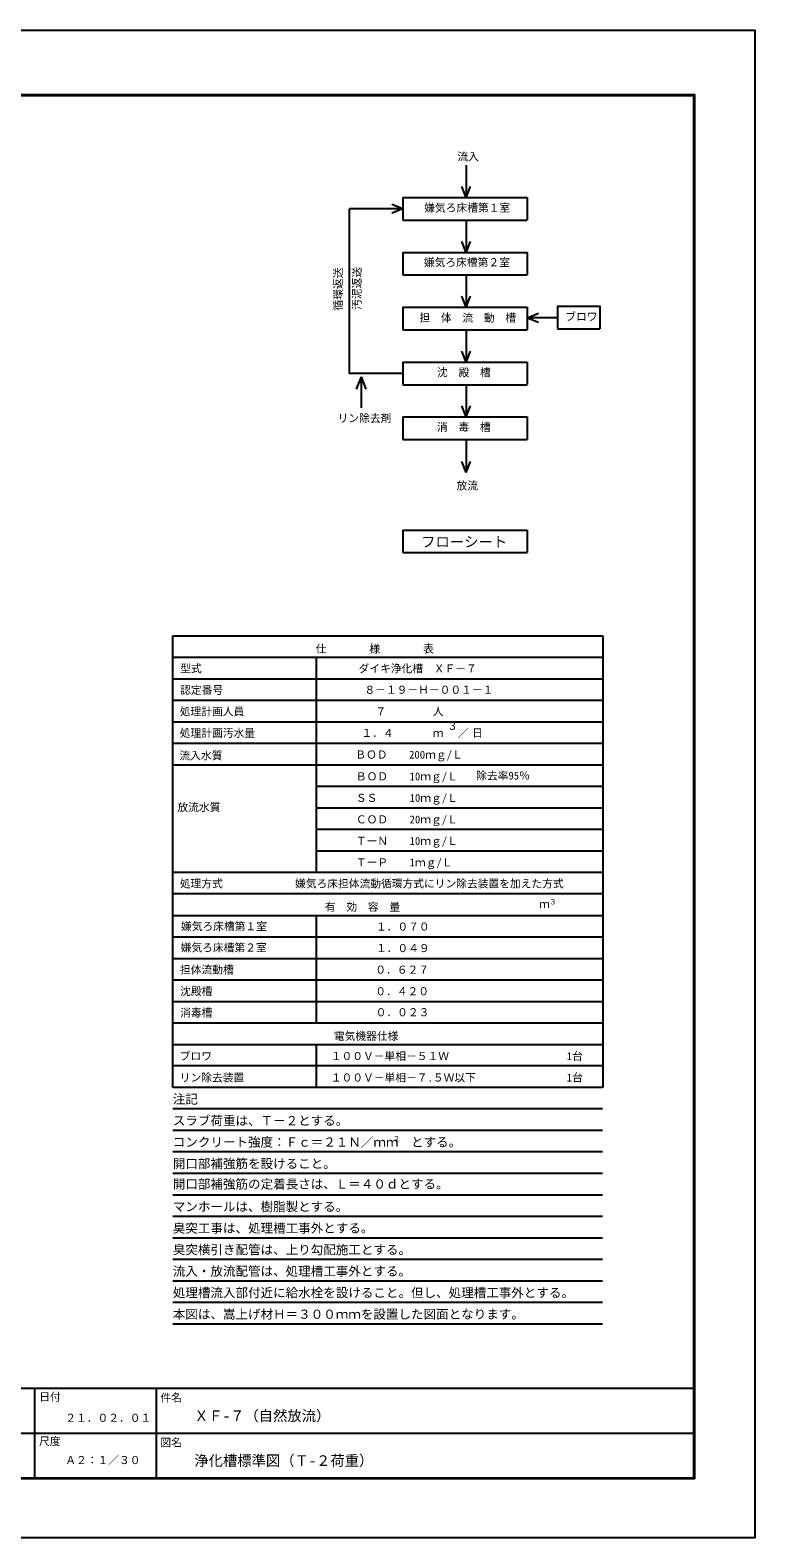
# Model space of a CAD drawing. Units: millimetres, scale not verified. Extents: x -22990 to 8910, y -6308 to 6308.
# Drawn here: x 2841 to 8910, y -6308 to 6308 of the extents above; entities that cross this region are included whole.
import ezdxf
from ezdxf.enums import TextEntityAlignment as Align

# ---------------------------------------------------------------- set-up
doc = ezdxf.new("R2010")
doc.units = ezdxf.units.MM
doc.header["$LTSCALE"] = 30
for name, color, linetype, lineweight in [('0-1_2-0_KUTAI', 4, 'Continuous', 25), ('0-E_水管', 7, 'Continuous', 25), ('0-F_00クル-フ-6寸法', 132, 'Continuous', 25), ('1-2_図面枠', 7, 'Continuous', 25), ('1-3_Axis_waku', 7, 'Continuous', 25)]:
    doc.layers.add(name, color=color, linetype=linetype, lineweight=lineweight)
doc.styles.add('ＭＳ ゴシック', font='')
doc.styles.get('ＭＳ ゴシック').set_extended_font_data('MS Gothic')

msp = doc.modelspace()

# ---------------------------------------------------------------- linework, layer by layer
at = {"layer": '0-1_2-0_KUTAI', "color": 3}
for p, q in [((4035.34, 1241.06), (7635.34, 1241.06)), ((4035.34, -2538.95), (4035.34, 1241.06)), ((7635.34, 1241.06), (7635.34, -2538.95)), ((4035.34, 1061.06), (7635.34, 1061.06)), ((5235.34, 1061.06), (5235.34, -738.95)), ((4035.34, 881.06), (7635.34, 881.06)), ((4035.34, 701.06), (7635.34, 701.06)), ((4035.34, 521.06), (7635.34, 521.06)), ((4035.34, 341.06), (7635.34, 341.06)), ((4035.33, 161.06), (7635.34, 161.06)), ((5235.34, -18.94), (7635.34, -18.94)), ((5235.34, -198.94), (7635.34, -198.94)), ((5235.34, -378.94), (7635.34, -378.94)), ((5235.34, -558.94), (7635.34, -558.94)), ((4035.33, -738.95), (7635.34, -738.95)), ((7635.33, -918.95), (4035.33, -918.95)), ((4035.33, -1098.95), (7635.33, -1098.95)), ((5235.33, -1098.95), (5235.33, -1998.95)), ((4035.33, -1278.95), (7635.33, -1278.95)), ((4035.33, -1458.95), (7635.33, -1458.95)), ((4035.33, -1638.95), (7635.33, -1638.95)), ((4035.33, -1818.95), (7635.33, -1818.95)), ((4035.33, -1998.95), (7635.33, -1998.95)), ((4035.33, -2178.95), (7635.33, -2178.95)), ((5235.33, -2178.95), (5235.33, -2538.95)), ((7635.33, -2358.95), (4035.33, -2358.95)), ((7635.33, -2538.95), (4035.33, -2538.95))]:
    msp.add_line(p, q, dxfattribs=at)
at = {"layer": '0-E_水管'}
for p, q in [((6491.8, 5177.01), (6491.8, 4907.02)), ((6491.8, 4907.02), (6454.71, 4998.63)), ((6491.8, 4907.02), (6528.89, 4998.63)), ((5961.51, 4812.92), (5514.66, 4812.92)), ((5961.51, 4812.92), (5869.89, 4850.01)), ((5961.51, 4812.92), (5869.89, 4775.83)), ((5961.51, 4907.02), (5961.51, 4718.82)), ((5961.51, 4907.02), (7003.91, 4907.02)), ((7003.91, 4907.02), (7003.91, 4719.17)), ((5961.51, 4718.02), (7003.91, 4718.02)), ((6491.8, 4718.02), (6491.8, 4448.02)), ((5961.51, 4448.02), (5961.51, 4259.03)), ((6491.8, 4448.02), (6454.71, 4539.64)), ((6491.8, 4448.02), (6528.89, 4539.64)), ((5961.51, 4259.03), (7003.91, 4259.03)), ((6491.8, 4259.03), (6491.8, 3989.03)), ((6491.8, 3989.03), (6454.71, 4080.64)), ((6491.8, 3989.03), (6528.89, 4080.64)), ((5961.51, 3989.03), (5961.51, 3800.84)), ((5961.51, 3989.03), (7003.91, 3989.03)), ((7003.91, 3989.03), (7003.91, 3801.18)), ((7007.04, 3901.16), (7098.65, 3938.25)), ((7257.95, 3998.54), (7257.95, 3810.35)), ((5961.51, 3800.04), (7003.91, 3800.04)), ((6491.8, 3800.04), (6491.8, 3530.04)), ((7007.04, 3901.16), (7098.65, 3864.07)), ((7257.95, 3901.16), (7007.04, 3901.16)), ((7257.95, 3809.55), (7610.96, 3809.55)), ((6491.8, 3530.04), (6454.71, 3621.65)), ((6491.8, 3530.04), (6528.89, 3621.65)), ((5961.51, 3530.04), (5961.51, 3341.85)), ((5961.51, 3530.04), (7003.91, 3530.04)), ((7003.91, 3530.04), (7003.91, 3342.19)), ((5611.86, 3405.41), (5570.64, 3303.62)), ((5611.86, 3405.41), (5611.86, 3147.01)), ((5611.86, 3405.41), (5653.07, 3303.62)), ((5961.51, 3341.05), (7003.91, 3341.05)), ((6491.8, 3341.85), (6491.8, 3071.85)), ((6491.8, 3071.85), (6454.71, 3163.46)), ((6491.8, 3071.85), (6528.89, 3163.46)), ((5961.51, 3071.05), (5961.51, 2882.86)), ((5961.51, 3071.05), (7003.91, 3071.05)), ((7003.91, 3071.05), (7003.91, 2883.2)), ((5961.51, 2882.06), (7003.91, 2882.06)), ((6491.8, 2876.09), (6491.8, 2606.1)), ((6491.8, 2606.1), (6454.71, 2697.71)), ((6491.8, 2606.1), (6528.89, 2697.71)), ((5961.51, 2125.23), (5961.51, 1937.04)), ((5961.51, 2125.23), (7003.91, 2125.23)), ((7003.91, 2125.23), (7003.91, 1937.39)), ((5961.51, 1936.24), (7003.91, 1936.24))]:
    msp.add_line(p, q, dxfattribs=at)
at = {"layer": '0-E_水管', "color": 3}
for p, q in [((7635.33, -2718.95), (4035.33, -2718.95)), ((7635.33, -2898.95), (4035.33, -2898.95)), ((7635.33, -3078.95), (4035.33, -3078.95)), ((7635.33, -3258.96), (4035.33, -3258.96)), ((7635.33, -3438.96), (4035.33, -3438.96)), ((7635.33, -3438.96), (4035.33, -3438.96)), ((7635.33, -3618.96), (4035.33, -3618.96)), ((7635.33, -3798.96), (4035.33, -3798.96)), ((7635.33, -3978.96), (4035.33, -3978.96)), ((7635.33, -4158.96), (4035.33, -4158.96)), ((7635.33, -4338.96), (4035.33, -4338.96)), ((7635.33, -4518.96), (4035.33, -4518.96))]:
    msp.add_line(p, q, dxfattribs=at)
at = {"layer": '0-E_水管'}
for points in [[(5961.51, 3435.94), (5514.66, 3435.94), (5514.66, 4812.92)], [(5961.51, 4448.02), (7003.91, 4448.02), (7003.91, 4259.03)], [(7257.95, 3998.54), (7610.96, 3998.54), (7610.96, 3809.55)]]:
    msp.add_lwpolyline(points, dxfattribs=at)
at = {"layer": '1-2_図面枠'}
msp.add_lwpolyline([(-8910, -6307.5), (-8910, 6307.5), (8910, 6307.5), (8910, -6307.5)], close=True, dxfattribs=at)
at = {"layer": '1-3_Axis_waku'}
for p, q in [((-7778.4, 5769.9), (8408.4, 5769.9)), ((-7777.8, 5769.3), (8407.8, 5769.3)), ((-7777.2, 5768.7), (8407.2, 5768.7)), ((-7776.6, 5768.1), (8406.6, 5768.1)), ((-7776, 5767.5), (8406, 5767.5)), ((-7775.4, 5766.9), (8405.4, 5766.9)), ((-7774.8, 5766.3), (8404.8, 5766.3)), ((-7774.2, 5765.7), (8404.2, 5765.7)), ((-7773.6, 5765.1), (8403.6, 5765.1)), ((-7773, 5764.5), (8403, 5764.5)), ((-7772.4, 5763.9), (8402.4, 5763.9)), ((-7771.8, 5763.3), (8401.8, 5763.3)), ((-7771.2, 5762.7), (8401.2, 5762.7)), ((-7770.6, 5762.1), (8400.6, 5762.1)), ((-7770, 5761.5), (8400, 5761.5)), ((8400, -5806.5), (8400, 5761.5)), ((8400.6, -5807.1), (8400.6, 5762.1)), ((8401.2, -5807.7), (8401.2, 5762.7)), ((8401.8, -5808.3), (8401.8, 5763.3)), ((8402.4, -5808.9), (8402.4, 5763.9)), ((8403, -5809.5), (8403, 5764.5)), ((8403.6, -5810.1), (8403.6, 5765.1)), ((8404.2, -5810.7), (8404.2, 5765.7)), ((8404.8, -5811.3), (8404.8, 5766.3)), ((8405.4, -5811.9), (8405.4, 5766.9)), ((8406, -5812.5), (8406, 5767.5)), ((8406.6, -5813.1), (8406.6, 5768.1)), ((8407.2, -5813.7), (8407.2, 5768.7)), ((8407.8, -5814.3), (8407.8, 5769.3)), ((8408.4, -5814.9), (8408.4, 5769.9)), ((-7770, -5056.5), (8400, -5056.5)), ((2879.99, -5806.5), (2879.99, -5056.5)), ((3900, -5806.5), (3900, -5056.5)), ((239.99, -5431.5), (8399.99, -5431.5)), ((8408.4, -5814.9), (-7778.4, -5814.9)), ((8407.8, -5814.3), (-7777.8, -5814.3)), ((8407.2, -5813.7), (-7777.2, -5813.7)), ((8406.6, -5813.1), (-7776.6, -5813.1)), ((8406, -5812.5), (-7776, -5812.5)), ((8405.4, -5811.9), (-7775.4, -5811.9)), ((8404.8, -5811.3), (-7774.8, -5811.3)), ((8404.2, -5810.7), (-7774.2, -5810.7)), ((8403.6, -5810.1), (-7773.6, -5810.1)), ((8403, -5809.5), (-7773, -5809.5)), ((8402.4, -5808.9), (-7772.4, -5808.9)), ((8401.8, -5808.3), (-7771.8, -5808.3)), ((8401.2, -5807.7), (-7771.2, -5807.7)), ((8400.6, -5807.1), (-7770.6, -5807.1)), ((-7770, -5806.5), (8400, -5806.5))]:
    msp.add_line(p, q, dxfattribs=at)

# ---------------------------------------------------------------- texts
at = {"layer": '0-1_2-0_KUTAI', "style": 'ＭＳ ゴシック'}
for s, height, p in [('仕\u3000\u3000\u3000\u3000様\u3000\u3000\u3000\u3000表', 65.98, (5231.74, 1078.46)), ('ダイキ浄化槽\u3000ＸＦ－７', 65.98, (5591.14, 913.46)), ('型式', 65.98, (4097.14, 913.46)), ('認定番号', 65.98, (4097.14, 733.46)), ('処理計画人員\u3000', 65.98, (4094.14, 553.46)), ('７', 65.98, (5732.74, 553.46)), ('人', 65.98, (6212.74, 553.46)), ('３', 65.98, (6332.74, 433.46)), ('処理計画汚水量', 65.98, (4094.14, 373.46)), ('１．４', 65.98, (5615.52, 373.46)), ('ｍ', 65.98, (6212.74, 373.46)), ('／', 65.98, (6422.74, 373.46)), ('日', 65.98, (6542.74, 373.46)), ('流入水質', 65.98, (4090.85, 185.35)), ('ＢＯＤ\u3000\u3000200ｍｇ/Ｌ', 65.98, (5563.95, 192.62)), ('ＢＯＤ\u3000\u300010ｍｇ/Ｌ', 65.98, (5568.29, 10.47)), ('除去率95％', 65.98, (6576.01, 17.41)), ('ＳＳ\u3000\u3000\u300010ｍｇ/Ｌ', 65.98, (5568.29, -169.53)), ('放流水質', 65.98, (4074.03, -247.05)), ('ＣＯＤ\u3000\u300020ｍｇ/Ｌ', 65.98, (5568.29, -349.53)), ('ＴーＮ\u3000\u300010ｍｇ/Ｌ', 65.98, (5568.29, -529.53)), ('ＴーＰ\u3000\u30001ｍｇ/Ｌ', 65.98, (5568.29, -709.54)), ('処理方式\u3000\u3000\u3000', 65.98, (4094.13, -886.55)), ('嫌気ろ床担体流動循環方式にリン除去装置を加えた方式', 65.98, (5058.97, -886.55)), ('有\u3000効\u3000容\u3000量', 65.98, (5309.13, -1081.55)), ('ｍ', 65.98, (7102.77, -1056.78)), ('３', 43.99, (7187.93, -1021.35)), ('嫌気ろ床槽第１室', 65.98, (4103.72, -1243.82)), ('１．０７０', 65.98, (5736.27, -1246.55)), ('嫌気ろ床槽第２室', 65.98, (4101.47, -1421.63)), ('１．０４９', 65.98, (5736.27, -1426.55)), ('担体流動槽', 65.98, (4095.33, -1606.56)), ('０．６２７', 65.98, (5731.41, -1607.28)), ('沈殿槽', 65.98, (4096.53, -1786.55)), ('０．４２０', 65.98, (5731.41, -1787.28)), ('消毒槽', 65.98, (4096.53, -1966.55)), ('０．０２３', 65.98, (5734.17, -1963.22)), ('電気機器仕様', 65.98, (5384.73, -2161.55)), ('ブロワ', 65.98, (4093.53, -2329.55)), ('１００Ｖ－単相－５１Ｗ', 65.98, (5358.63, -2329.55)), ('1台', 65.98, (7334.43, -2329.55)), ('リン除去装置', 65.98, (4093.53, -2509.55)), ('１００Ｖ－単相－７.５Ｗ以下', 65.98, (5358.63, -2509.55)), ('1台', 65.98, (7334.43, -2509.55))]:
    msp.add_text(s, height=height, dxfattribs=at).set_placement(p, align=Align.BOTTOM_LEFT)
at = {"layer": '0-E_水管', "color": 4, "style": 'ＭＳ ゴシック'}
for s, height, p in [('流入', 65.98, (6418.29, 5196.73)), ('嫌気ろ床槽第１室', 65.98, (6140.91, 4768.59)), ('嫌気ろ床槽第２室', 65.98, (6138.41, 4311.94)), ('担\u3000体\u3000流\u3000動\u3000槽', 65.98, (6100.64, 3848.42)), ('ブロワ', 65.98, (7322.44, 3857.92)), ('沈\u3000殿\u3000槽', 65.98, (6247.71, 3391.22)), ('リン除去剤', 65.98, (5415.55, 3007.33)), ('消\u3000毒\u3000槽', 65.98, (6247.71, 2934.08)), ('フローシート ', 87.98, (6115.01, 1956.21)), ('注記', 76.98, (4035.33, -2697.76)), ('スラブ荷重は、Ｔ－２とする。', 76.98, (4035.33, -2877.76)), ('コンクリート強度：Ｆｃ＝２１Ｎ／ｍｍ\u3000とする。', 76.98, (4035.33, -3057.76)), ('２', 43.99, (5878.55, -3003.63)), ('開口部補強筋を設けること。', 76.98, (4035.33, -3237.76)), ('開口部補強筋の定着長さは、Ｌ＝４０ｄとする。', 76.98, (4035.33, -3408.55)), ('マンホールは、樹脂製とする。', 76.98, (4035.33, -3597.76)), ('臭突工事は、処理槽工事外とする。', 76.98, (4035.33, -3777.76)), ('臭突横引き配管は、上り勾配施工とする。', 76.98, (4035.33, -3957.77)), ('流入・放流配管は、処理槽工事外とする。', 76.98, (4035.33, -4137.77)), ('処理槽流入部付近に給水栓を設けること。但し、処理槽工事外とする。', 76.98, (4035.33, -4317.77)), ('本図は、嵩上げ材Ｈ＝３００ｍｍを設置した図面となります。', 76.98, (4035.33, -4497.77))]:
    msp.add_text(s, height=height, dxfattribs=at).set_placement(p, align=Align.BOTTOM_LEFT)
for s, rotation, p in [('循環返送', 90, (5472.78, 3961.02)), ('汚泥返送', 90, (5629.79, 3966.84)), ('放流', 0.001, (6411.28, 2443.74))]:
    msp.add_text(s, height=65.98, rotation=rotation, dxfattribs=at).set_placement(p, align=Align.BOTTOM_LEFT)
at = {"layer": '0-F_00クル-フ-6寸法', "color": 4, "style": 'ＭＳ ゴシック'}
msp.add_text('８－１９－Ｈ－００１－１', height=65.98, dxfattribs=at).set_placement((5640.38, 734.86), align=Align.BOTTOM_LEFT)
at = {"layer": '1-3_Axis_waku', "style": 'ＭＳ ゴシック'}
for s, height, p in [('日付', 65.98, (2916.79, -5180.44)), ('件名', 65.98, (3931.47, -5187.88)), ('２１．０２．０１', 65.98, (3134.99, -5356.5)), ('ＸＦ-７（自然放流）', 87.98, (4214.99, -5356.5)), ('尺度', 65.98, (2915.31, -5552.35)), ('図名', 65.98, (3931.47, -5562.88)), ('Ａ２：１／３０', 65.98, (3134.99, -5710.05)), ('浄化槽標準図（Ｔ-２荷重）', 87.98, (4214.99, -5731.5))]:
    msp.add_text(s, height=height, dxfattribs=at).set_placement(p, align=Align.BOTTOM_LEFT)

doc.saveas('drawing.dxf')
